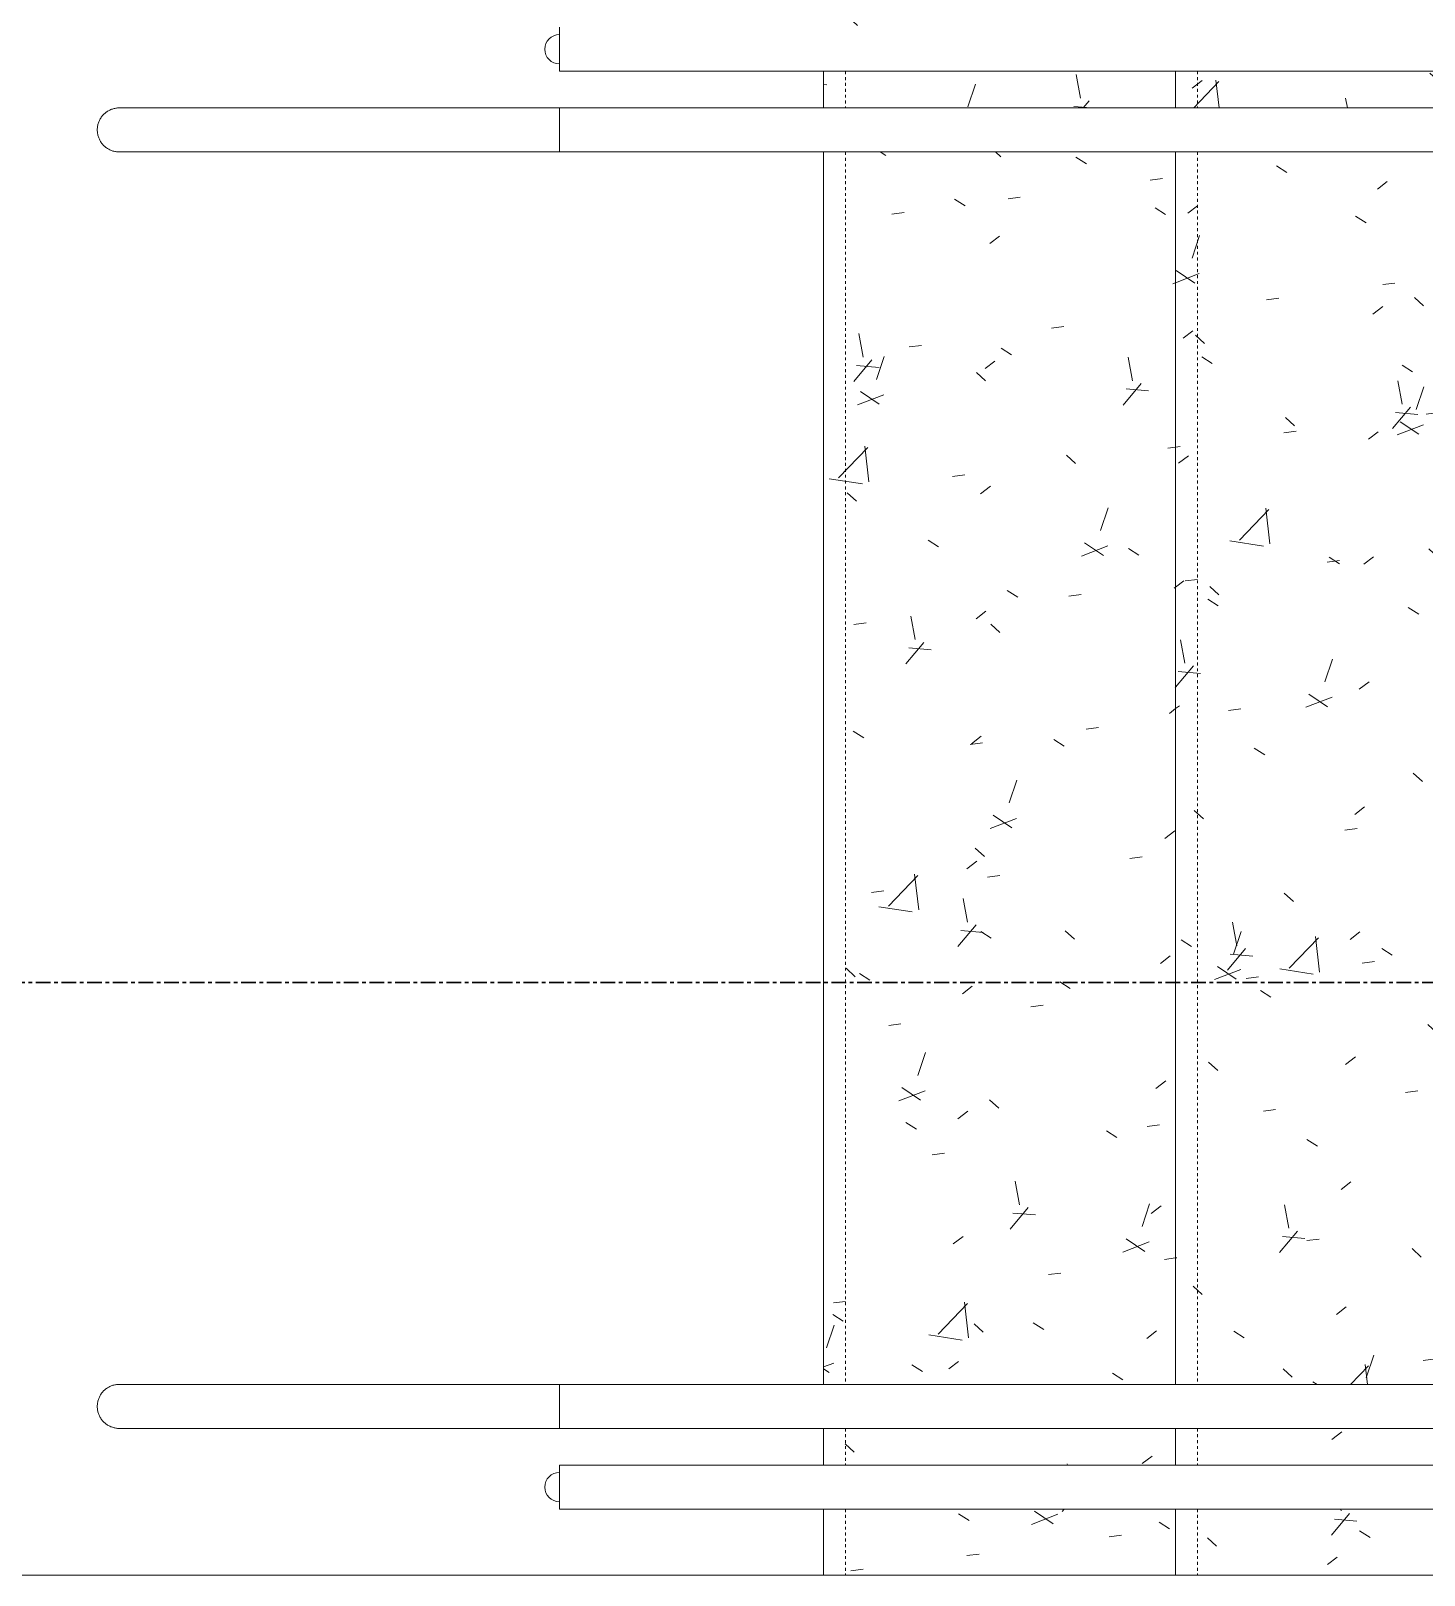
# Model space of a CAD drawing. Header units: inches. Extents: x -4058 to -1781, y 9814 to 12289.
# Drawn here: x -3972.9 to -3925.5, y 10819 to 10871.6 of the extents above; entities that cross this region are included whole.
import ezdxf

# ---------------------------------------------------------------- set-up
doc = ezdxf.new("R2010")
doc.units = ezdxf.units.IN
doc.header["$MEASUREMENT"] = 0
for name, pattern in [('Grid Line 1_2_', [0.875, 0.5, -0.125, 0.125, -0.125]), ('Grid Line 1_2__2_', [0.875, 0.5, -0.125, 0.125, -0.125]), ('Overhead 1_16_', [0.101562, 0.0625, -0.039062])]:
    doc.linetypes.add(name, pattern=pattern)
for name, color, linetype, lineweight in [('0-1', 7, 'Continuous', 5), ('0-2', 7, 'Continuous', 9), ('A-FLOR-HRAL-1', 7, 'Continuous', 9), ('C-TOPO', 7, 'Continuous', 9), ('S-GRID-1', 1, 'Grid Line 1_2_', 9), ('S-GRID-2', 1, 'Grid Line 1_2__2_', 30), ('S-STRS-1', 7, 'Continuous', 9), ('S-STRS-2', 253, 'Continuous', 9), ('S-STRS-3', 7, 'Overhead 1_16_', 9)]:
    doc.layers.add(name, color=color, linetype=linetype, lineweight=lineweight)
pattern_1 = [(50, (0, 0), (9.180645, -0.8030927), [0.96, -10.56]), (355, (0, 0), (-1.775587, 9.6283915), [0.768, -8.448]), (100.451, (0.765, -0.067), (7.4051054, 8.824643), [0.816, -8.975]), (46.184, (0, 2.56), (13.660625, -2.118807), [1.44, -15.84]), (96.636, (1.138, 2.383), (11.963213, 12.469022), [1.224, -13.462]), (351.184, (0, 2.56), (11.963328, 12.46879), [1.152, -12.672]), (21, (1.28, 1.92), (7.640226, -5.1532657), [0.96, -10.56]), (326, (1.28, 1.92), (3.1149734, 9.282003), [0.768, -8.448]), (71.451, (1.917, 1.491), (10.754923, 4.1281405), [0.816, -8.975]), (37.5, (0, 0), (0.155151, 4.2609639), [0.422, -7.923, 0.422, -8.154, -8.48]), (37.5, (0, 0), (0.155151, 4.2609639), [-16.922, 0.422, -8.058]), (7.5, (0, 0), (3.3668225, 5.0486504), [0.422, -4.467, 0.422, -7.731, -3.232]), (7.5, (0, 0), (3.3668225, 5.0486504), [-13.043, 0.422, -2.81]), (327.5, (-2.854, 0), (6.8330536, -0.2885932), [0.422, -2.778, 0.422, -9.562, -13.248]), (327.5, (-2.854, 0), (6.8330536, -0.2885932), [-13.184, 0.422, -12.826]), (317.5, (-4.134, 0), (7.4649265, 1.2814293), [0.422, -3.738, 0.422, -6.208, -9.408]), (317.5, (-4.134, 0), (7.4649265, 1.2814293), [-10.79, 0.422, -8.986])]

# ---------------------------------------------------------------- blocks, each defined once
blk = doc.blocks.new('Railing - 1_-2853207-UNIT PLANS - 1ST FLOOR')
at = {"layer": 'A-FLOR-HRAL-1'}
for p, q in [((2, 11), (2, 0)), ((3.5, 0), (3.5, 11))]:
    blk.add_line(p, q, dxfattribs=at)
at = {"layer": 'A-FLOR-HRAL-1', "flags": 128}
for points in [[(2, 15), (2.001, 15.03), (2.002, 15.06), (2.005, 15.09), (2.01, 15.119), (2.015, 15.149), (2.021, 15.178), (2.029, 15.207), (2.038, 15.236), (2.048, 15.264), (2.059, 15.292), (2.071, 15.319), (2.085, 15.346), (2.099, 15.373), (2.115, 15.398), (2.131, 15.423), (2.148, 15.448), (2.167, 15.472), (2.186, 15.495), (2.206, 15.517), (2.227, 15.538), (2.249, 15.558), (2.272, 15.578), (2.296, 15.597), (2.32, 15.614), (2.345, 15.631), (2.37, 15.647), (2.397, 15.661), (2.423, 15.675), (2.45, 15.688), (2.478, 15.699), (2.506, 15.709), (2.535, 15.719), (2.564, 15.727), (2.593, 15.733), (2.623, 15.739), (2.652, 15.744), (2.682, 15.747), (2.712, 15.749), (2.742, 15.75)], [(2.75, 15.75), (2.78, 15.749), (2.81, 15.748), (2.84, 15.745), (2.869, 15.74), (2.899, 15.735), (2.928, 15.729), (2.957, 15.721), (2.986, 15.712), (3.014, 15.702), (3.042, 15.691), (3.069, 15.679), (3.096, 15.665), (3.123, 15.651), (3.148, 15.635), (3.173, 15.619), (3.198, 15.602), (3.222, 15.583), (3.245, 15.564), (3.267, 15.544), (3.288, 15.523), (3.308, 15.501), (3.328, 15.478), (3.347, 15.454), (3.364, 15.43), (3.381, 15.405), (3.397, 15.38), (3.411, 15.353), (3.425, 15.327), (3.438, 15.3), (3.449, 15.272), (3.459, 15.244), (3.469, 15.215), (3.477, 15.186), (3.483, 15.157), (3.489, 15.127), (3.494, 15.098), (3.497, 15.068), (3.499, 15.038), (3.5, 15.008)], [(2, 15), (2, 14.997), (2, 14.987), (2, 14.971), (2, 14.949), (2, 14.92), (2, 14.885), (2, 14.844), (2, 14.797), (2, 14.744), (2, 14.684), (2, 14.619), (2, 14.548), (2, 14.471), (2, 14.389), (2, 14.301), (2, 14.208), (2, 14.11), (2, 14.007), (2, 13.899), (2, 13.787), (2, 13.67), (2, 13.549), (2, 13.423), (2, 13.294), (2, 13.161), (2, 13.025), (2, 12.885), (2, 12.743), (2, 12.597), (2, 12.449), (2, 12.299), (2, 12.147), (2, 11.993), (2, 11.837), (2, 11.68), (2, 11.522), (2, 11.363), (2, 11.203), (2, 11.043), (2, 11)], [(2, 14.496), (2, 14.528), (2, 14.6), (2, 14.667), (2, 14.728), (2, 14.783), (2, 14.832), (2, 14.875), (2, 14.911), (2, 14.942), (2, 14.966), (2, 14.984), (2, 14.995), (2, 15)], [(3.5, 11), (3.5, 11.16), (3.5, 11.32), (3.5, 11.479), (3.5, 11.637), (3.5, 11.795), (3.5, 11.951), (3.5, 12.105), (3.5, 12.258), (3.5, 12.409), (3.5, 12.558), (3.5, 12.704), (3.5, 12.847), (3.5, 12.988), (3.5, 13.125), (3.5, 13.259), (3.5, 13.389), (3.5, 13.515), (3.5, 13.638), (3.5, 13.756), (3.5, 13.869), (3.5, 13.979), (3.5, 14.083), (3.5, 14.182), (3.5, 14.277), (3.5, 14.366), (3.5, 14.45), (3.5, 14.528), (3.5, 14.6), (3.5, 14.667), (3.5, 14.728), (3.5, 14.783), (3.5, 14.832), (3.5, 14.875), (3.5, 14.911), (3.5, 14.942), (3.5, 14.966), (3.5, 14.984), (3.5, 14.995), (3.5, 15), (3.5, 15)], [(3.5, 14.997), (3.5, 14.987), (3.5, 14.971), (3.5, 14.949), (3.5, 14.92), (3.5, 14.885), (3.5, 14.844), (3.5, 14.797), (3.5, 14.744), (3.5, 14.684), (3.5, 14.619), (3.5, 14.548), (3.5, 14.523)], [(3.5, 14.073), (3.5, 14.007), (3.5, 13.899), (3.5, 13.787), (3.5, 13.67), (3.5, 13.549), (3.5, 13.423), (3.5, 13.294), (3.5, 13.161), (3.5, 13.025), (3.5, 12.885), (3.5, 12.743), (3.5, 12.597), (3.5, 12.449), (3.5, 12.299), (3.5, 12.147), (3.5, 11.993), (3.5, 11.837), (3.5, 11.68), (3.5, 11.522), (3.5, 11.363), (3.5, 11.203), (3.5, 11.043), (3.5, 11)], [(2, 11), (2, 11.16), (2, 11.32), (2, 11.479), (2, 11.637), (2, 11.795), (2, 11.951), (2, 12.105), (2, 12.258), (2, 12.409), (2, 12.558), (2, 12.704), (2, 12.847), (2, 12.943)]]:
    blk.add_lwpolyline(points, dxfattribs=at)
at = {"layer": 'A-FLOR-HRAL-1'}
blk.add_arc((0, 0), 0.5, 360, 180, dxfattribs=at)
blk = doc.blocks.new('Railing - Railing-2756726-UNIT PLANS - 1ST FLOOR')
at = {"layer": 'A-FLOR-HRAL-1'}
for p, q in [((-3954.924, 10825.489), (-3888.924, 10825.489)), ((-3954.924, 10823.989), (-3954.924, 10825.489)), ((-3954.924, 10823.989), (-3888.924, 10823.989)), ((-3954.924, 10822.739), (-3888.924, 10822.739)), ((-3954.924, 10821.239), (-3954.924, 10822.739)), ((-3954.924, 10821.239), (-3888.924, 10821.239))]:
    blk.add_line(p, q, dxfattribs=at)
at = {"rotation": 90}
blk.add_blockref('Railing - 1_-2853207-UNIT PLANS - 1ST FLOOR', (-3954.924, 10821.989), dxfattribs=at)
blk = doc.blocks.new('Railing - Railing-2756734-UNIT PLANS - 1ST FLOOR')
at = {"layer": 'A-FLOR-HRAL-1'}
for p, q in [((-3954.924, 10870.239), (-3954.924, 10871.739)), ((-3954.924, 10870.239), (-3888.924, 10870.239)), ((-3954.924, 10868.989), (-3888.924, 10868.989)), ((-3954.924, 10867.489), (-3954.924, 10868.989)), ((-3954.924, 10867.489), (-3888.924, 10867.489))]:
    blk.add_line(p, q, dxfattribs=at)
at = {"extrusion": (0, 0, -1), "zscale": -1, "rotation": 270}
blk.add_blockref('Railing - 1_-2853207-UNIT PLANS - 1ST FLOOR', (3954.924, 10870.989), dxfattribs=at)
blk = doc.blocks.new('CTR - 1st Phase - Shell_rvt-1-UNIT PLANS - 1ST FLOOR')
at = {"layer": 'S-STRS-2'}
h = blk.add_hatch(dxfattribs=at)
h.set_pattern_fill('FP_8', color=256, style=0, pattern_type=2)
h.set_pattern_definition(pattern_1)
h.paths.add_polyline_path([(-3940.907, 10818.989), (-3933.924, 10818.989), (-3933.924, 10821.239), (-3945.924, 10821.239), (-3945.924, 10818.989)], flags=0)
h.paths.add_polyline_path([(-3940.907, 10822.739), (-3933.924, 10822.739), (-3933.924, 10823.989), (-3945.924, 10823.989), (-3945.924, 10822.739)], flags=0)
h.paths.add_polyline_path([(-3945.924, 10825.489), (-3933.924, 10825.489), (-3933.924, 10867.489), (-3945.924, 10867.489), (-3945.924, 10828.386)], flags=0)
h.paths.add_polyline_path([(-3937.389, 10868.989), (-3933.924, 10868.989), (-3933.924, 10870.239), (-3945.924, 10870.239), (-3945.924, 10868.989), (-3940.907, 10868.989)], flags=0)
h.paths.add_polyline_path([(-3945.483, 10871.739), (-3933.924, 10871.739), (-3933.924, 10872.739), (-3945.924, 10872.739), (-3945.924, 10871.739)], flags=0)
h.paths.add_polyline_path([(-3940.907, 10873.489), (-3933.924, 10873.489), (-3933.924, 10874.989), (-3945.924, 10874.989), (-3945.924, 10873.489), (-3942.832, 10873.489)], flags=0)
h = blk.add_hatch(dxfattribs=at)
h.set_pattern_fill('FP_8', color=256, style=0, pattern_type=2)
h.set_pattern_definition(pattern_1)
h.paths.add_polyline_path([(-3921.924, 10818.989), (-3921.924, 10821.239), (-3933.924, 10821.239), (-3933.924, 10818.989)], flags=0)
h.paths.add_polyline_path([(-3923.751, 10822.739), (-3921.924, 10822.739), (-3921.924, 10823.989), (-3933.924, 10823.989), (-3933.924, 10822.739)], flags=0)
h.paths.add_polyline_path([(-3933.924, 10825.489), (-3921.924, 10825.489), (-3921.924, 10867.489), (-3933.924, 10867.489), (-3933.924, 10837.74)], flags=0)
h.paths.add_polyline_path([(-3923.751, 10868.989), (-3921.924, 10868.989), (-3921.924, 10870.239), (-3933.924, 10870.239), (-3933.924, 10868.989), (-3932.329, 10868.989)], flags=0)
h.paths.add_polyline_path([(-3932.329, 10871.739), (-3921.924, 10871.739), (-3921.924, 10872.739), (-3933.924, 10872.739), (-3933.924, 10871.739)], flags=0)
h.paths.add_polyline_path([(-3922.124, 10874.989), (-3925.077, 10874.984), (-3924.992, 10874.943), (-3924.933, 10874.869), (-3924.913, 10874.777), (-3924.849, 10873.806), (-3922.399, 10873.806), (-3922.314, 10874.869), (-3922.256, 10874.943), (-3922.171, 10874.984)], flags=0)
h.paths.add_polyline_path([(-3922.124, 10873.489), (-3921.924, 10873.489), (-3921.924, 10874.989), (-3922.124, 10874.989), (-3922.124, 10874.777)], flags=0)
h.paths.add_polyline_path([(-3933.924, 10873.489), (-3925.124, 10873.489), (-3925.124, 10874.989), (-3933.924, 10874.989)], flags=0)
at = {"layer": 'S-GRID-1'}
blk.add_line((-1781.273, 10839.189), (-4041.78, 10839.189), dxfattribs=at)
at = {"layer": 'S-STRS-1'}
for p, q in [((-3945.924, 10870.239), (-3945.924, 10868.989)), ((-3933.924, 10870.239), (-3933.924, 10868.989)), ((-3945.924, 10867.489), (-3945.924, 10825.489)), ((-3933.924, 10867.489), (-3933.924, 10825.489)), ((-3945.924, 10823.989), (-3945.924, 10822.739)), ((-3933.924, 10823.989), (-3933.924, 10822.739)), ((-3945.924, 10821.239), (-3945.924, 10818.989)), ((-3933.924, 10821.239), (-3933.924, 10818.989)), ((-3945.924, 10818.989), (-3933.924, 10818.989)), ((-3933.924, 10818.989), (-3921.924, 10818.989))]:
    blk.add_line(p, q, dxfattribs=at)
at = {"layer": 'S-STRS-3'}
for p, q in [((-3945.174, 10870.239), (-3945.174, 10868.989)), ((-3933.174, 10870.239), (-3933.174, 10868.989)), ((-3945.174, 10867.489), (-3945.174, 10825.489)), ((-3933.174, 10867.489), (-3933.174, 10825.489)), ((-3945.174, 10823.989), (-3945.174, 10822.739)), ((-3933.174, 10823.989), (-3933.174, 10822.739)), ((-3945.174, 10821.239), (-3945.174, 10818.989)), ((-3933.174, 10821.239), (-3933.174, 10818.989))]:
    blk.add_line(p, q, dxfattribs=at)
at = {"layer": '0-2'}
for name in ['Railing - Railing-2756734-UNIT PLANS - 1ST FLOOR', 'Railing - Railing-2756726-UNIT PLANS - 1ST FLOOR']:
    blk.add_blockref(name, (0, 0), dxfattribs=at)
blk = doc.blocks.new('CTR  - Topography_rvt-1-UNIT PLANS - 1ST FLOOR')
at = {"layer": 'C-TOPO'}
blk.add_line((-3945.924, 10818.99), (-4004.167, 10818.99), dxfattribs=at)
blk.add_line((-3945.924, 10818.99), (-4004.167, 10818.99), dxfattribs=at)
blk = doc.blocks.new('CTR - 1st Phase - Structure_rvt-1-UNIT PLANS - 1ST FLOOR')
at = {"layer": 'S-GRID-2'}
blk.add_line((-1781.273, 10839.189), (-4041.78, 10839.189), dxfattribs=at)

msp = doc.modelspace()

# ---------------------------------------------------------------- block references
at = {"layer": '0-1'}
msp.add_blockref('CTR - 1st Phase - Shell_rvt-1-UNIT PLANS - 1ST FLOOR', (0, 0), dxfattribs=at)

# ---------------------------------------------------------------- next in the draw order: block references
msp.add_blockref('CTR  - Topography_rvt-1-UNIT PLANS - 1ST FLOOR', (0, 0), dxfattribs=at)

# ---------------------------------------------------------------- next in the draw order: block references
msp.add_blockref('CTR - 1st Phase - Structure_rvt-1-UNIT PLANS - 1ST FLOOR', (0, 0), dxfattribs=at)

doc.saveas('drawing.dxf')
